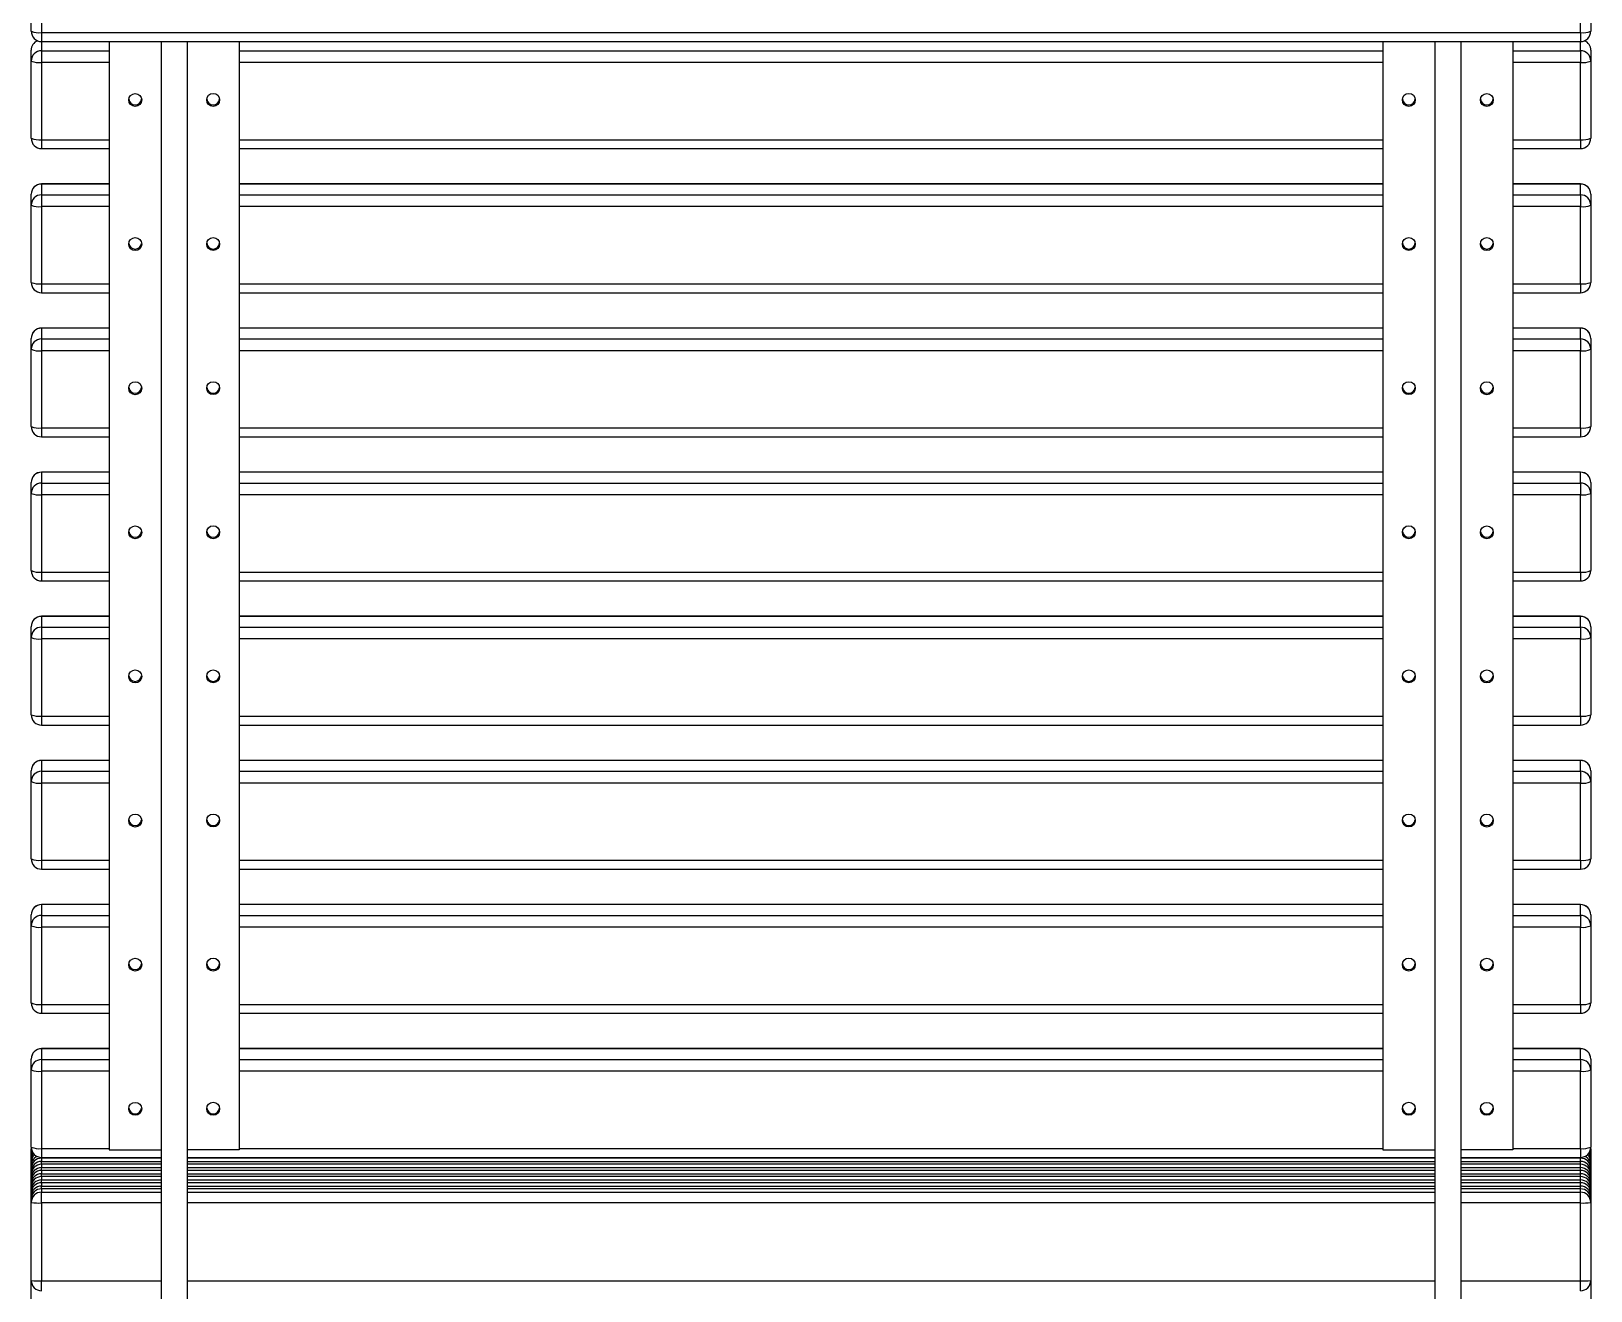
# Model space of a CAD drawing. Header units: millimetres. Extents: x 1508 to 7448, y -3239 to 961.
# Drawn here: x 2105 to 2705, y -2643 to -2159 of the extents above; entities that cross this region are included whole.
import ezdxf

# ---------------------------------------------------------------- set-up
doc = ezdxf.new("R2010")
doc.units = ezdxf.units.MM

# ---------------------------------------------------------------- blocks, each defined once
blk = doc.blocks.new('tyl')
for p, q in [((-1837.65, 722.11), (-1837.65, 751.82)), ((-1833.65, 751.26), (-1833.65, 721.55)), ((-1241.65, 721.55), (-1241.65, 751.26)), ((-1237.65, 751.82), (-1237.65, 722.11)), ((-1833.65, 721.55), (-1241.65, 721.55)), ((-1833.65, 721.55), (-1833.65, 718.11)), ((-1241.65, 721.55), (-1241.65, 718.11)), ((-1837.65, 710.63), (-1837.65, 714.79)), ((-1833.65, 718.11), (-1241.65, 718.11)), ((-1833.65, 718.11), (-1833.65, 714.59)), ((-1833.65, 714.59), (-1833.65, 710.07)), ((-1833.65, 714.59), (-1807.65, 714.59)), ((-1807.65, 718.11), (-1807.65, 291.6)), ((-1787.65, 718.11), (-1787.65, 192.1)), ((-1777.65, 718.11), (-1777.65, 192.1)), ((-1757.65, 718.11), (-1757.65, 291.6)), ((-1757.65, 714.59), (-1317.65, 714.59)), ((-1317.65, 718.11), (-1317.65, 291.6)), ((-1297.65, 718.11), (-1297.65, 192.1)), ((-1287.65, 718.11), (-1287.65, 192.1)), ((-1267.65, 718.11), (-1267.65, 291.6)), ((-1267.65, 714.59), (-1241.65, 714.59)), ((-1241.65, 714.59), (-1241.65, 718.11)), ((-1241.65, 714.59), (-1241.65, 710.07)), ((-1237.65, 714.79), (-1237.65, 710.63)), ((-1837.65, 680.92), (-1837.65, 710.63)), ((-1833.65, 710.07), (-1833.65, 680.36)), ((-1807.65, 710.07), (-1833.65, 710.07)), ((-1317.65, 710.07), (-1757.65, 710.07)), ((-1241.65, 710.07), (-1267.65, 710.07)), ((-1241.65, 680.36), (-1241.65, 710.07)), ((-1237.65, 710.63), (-1237.65, 680.92)), ((-1833.65, 680.36), (-1807.65, 680.36)), ((-1833.65, 680.36), (-1833.65, 676.92)), ((-1757.65, 680.36), (-1317.65, 680.36)), ((-1267.65, 680.36), (-1241.65, 680.36)), ((-1241.65, 680.36), (-1241.65, 676.92)), ((-1833.65, 676.92), (-1807.65, 676.92)), ((-1757.65, 676.92), (-1317.65, 676.92)), ((-1267.65, 676.92), (-1241.65, 676.92)), ((-1807.65, 663.33), (-1833.65, 663.33)), ((-1833.65, 663.33), (-1833.65, 663.29)), ((-1833.65, 663.29), (-1833.65, 659.13)), ((-1807.65, 663.29), (-1833.65, 663.29)), ((-1317.65, 663.33), (-1757.65, 663.33)), ((-1317.65, 663.29), (-1757.65, 663.29)), ((-1241.65, 663.33), (-1267.65, 663.33)), ((-1241.65, 663.29), (-1267.65, 663.29)), ((-1241.65, 663.33), (-1241.65, 663.29)), ((-1241.65, 659.13), (-1241.65, 663.29)), ((-1837.65, 655.17), (-1837.65, 659.33)), ((-1837.65, 625.46), (-1837.65, 655.17)), ((-1833.65, 659.13), (-1833.65, 654.62)), ((-1833.65, 659.13), (-1807.65, 659.13)), ((-1833.65, 654.62), (-1833.65, 624.91)), ((-1807.65, 654.62), (-1833.65, 654.62)), ((-1757.65, 659.13), (-1317.65, 659.13)), ((-1317.65, 654.62), (-1757.65, 654.62)), ((-1267.65, 659.13), (-1241.65, 659.13)), ((-1241.65, 654.62), (-1267.65, 654.62)), ((-1241.65, 659.13), (-1241.65, 654.62)), ((-1241.65, 624.91), (-1241.65, 654.62)), ((-1237.65, 659.33), (-1237.65, 655.17)), ((-1237.65, 655.17), (-1237.65, 625.46)), ((-1833.65, 624.91), (-1807.65, 624.91)), ((-1833.65, 624.91), (-1833.65, 621.46)), ((-1757.65, 624.91), (-1317.65, 624.91)), ((-1267.65, 624.91), (-1241.65, 624.91)), ((-1241.65, 624.91), (-1241.65, 621.46)), ((-1833.65, 621.46), (-1807.65, 621.46)), ((-1757.65, 621.46), (-1317.65, 621.46)), ((-1267.65, 621.46), (-1241.65, 621.46)), ((-1807.65, 607.87), (-1833.65, 607.87)), ((-1833.65, 607.87), (-1833.65, 607.84)), ((-1833.65, 607.84), (-1833.65, 603.67)), ((-1807.65, 607.84), (-1833.65, 607.84)), ((-1317.65, 607.87), (-1757.65, 607.87)), ((-1317.65, 607.84), (-1757.65, 607.84)), ((-1241.65, 607.87), (-1267.65, 607.87)), ((-1241.65, 607.84), (-1267.65, 607.84)), ((-1241.65, 607.87), (-1241.65, 607.84)), ((-1241.65, 603.67), (-1241.65, 607.84)), ((-1837.65, 599.71), (-1837.65, 603.87)), ((-1833.65, 603.67), (-1833.65, 599.16)), ((-1833.65, 603.67), (-1807.65, 603.67)), ((-1757.65, 603.67), (-1317.65, 603.67)), ((-1267.65, 603.67), (-1241.65, 603.67)), ((-1241.65, 603.67), (-1241.65, 599.16)), ((-1237.65, 603.87), (-1237.65, 599.71)), ((-1837.65, 570), (-1837.65, 599.71)), ((-1833.65, 599.16), (-1833.65, 569.45)), ((-1807.65, 599.16), (-1833.65, 599.16)), ((-1317.65, 599.16), (-1757.65, 599.16)), ((-1241.65, 599.16), (-1267.65, 599.16)), ((-1241.65, 569.45), (-1241.65, 599.16)), ((-1237.65, 599.71), (-1237.65, 570)), ((-1833.65, 569.45), (-1807.65, 569.45)), ((-1833.65, 569.45), (-1833.65, 566)), ((-1833.65, 566), (-1807.65, 566)), ((-1757.65, 569.45), (-1317.65, 569.45)), ((-1757.65, 566), (-1317.65, 566)), ((-1267.65, 569.45), (-1241.65, 569.45)), ((-1267.65, 566), (-1241.65, 566)), ((-1241.65, 569.45), (-1241.65, 566)), ((-1807.65, 552.42), (-1833.65, 552.42)), ((-1833.65, 552.42), (-1833.65, 552.38)), ((-1833.65, 552.38), (-1833.65, 548.21)), ((-1807.65, 552.38), (-1833.65, 552.38)), ((-1317.65, 552.42), (-1757.65, 552.42)), ((-1317.65, 552.38), (-1757.65, 552.38)), ((-1241.65, 552.42), (-1267.65, 552.42)), ((-1241.65, 552.38), (-1267.65, 552.38)), ((-1241.65, 552.42), (-1241.65, 552.38)), ((-1241.65, 548.21), (-1241.65, 552.38)), ((-1837.65, 544.25), (-1837.65, 548.42)), ((-1833.65, 548.21), (-1833.65, 543.7)), ((-1833.65, 548.21), (-1807.65, 548.21)), ((-1757.65, 548.21), (-1317.65, 548.21)), ((-1267.65, 548.21), (-1241.65, 548.21)), ((-1241.65, 548.21), (-1241.65, 543.7)), ((-1237.65, 548.42), (-1237.65, 544.25)), ((-1837.65, 514.54), (-1837.65, 544.25)), ((-1833.65, 543.7), (-1833.65, 513.99)), ((-1807.65, 543.7), (-1833.65, 543.7)), ((-1317.65, 543.7), (-1757.65, 543.7)), ((-1241.65, 543.7), (-1267.65, 543.7)), ((-1241.65, 513.99), (-1241.65, 543.7)), ((-1237.65, 544.25), (-1237.65, 514.54)), ((-1833.65, 513.99), (-1807.65, 513.99)), ((-1833.65, 513.99), (-1833.65, 510.54)), ((-1833.65, 510.54), (-1807.65, 510.54)), ((-1757.65, 513.99), (-1317.65, 513.99)), ((-1757.65, 510.54), (-1317.65, 510.54)), ((-1267.65, 513.99), (-1241.65, 513.99)), ((-1267.65, 510.54), (-1241.65, 510.54)), ((-1241.65, 513.99), (-1241.65, 510.54)), ((-1837.65, 488.79), (-1837.65, 492.96)), ((-1807.65, 496.96), (-1833.65, 496.96)), ((-1833.65, 496.96), (-1833.65, 496.92)), ((-1833.65, 496.92), (-1833.65, 492.76)), ((-1807.65, 496.92), (-1833.65, 496.92)), ((-1833.65, 492.76), (-1833.65, 488.24)), ((-1833.65, 492.76), (-1807.65, 492.76)), ((-1317.65, 496.96), (-1757.65, 496.96)), ((-1317.65, 496.92), (-1757.65, 496.92)), ((-1757.65, 492.76), (-1317.65, 492.76)), ((-1241.65, 496.96), (-1267.65, 496.96)), ((-1241.65, 496.92), (-1267.65, 496.92)), ((-1267.65, 492.76), (-1241.65, 492.76)), ((-1241.65, 496.96), (-1241.65, 496.92)), ((-1241.65, 492.76), (-1241.65, 496.92)), ((-1241.65, 492.76), (-1241.65, 488.24)), ((-1237.65, 492.96), (-1237.65, 488.79)), ((-1837.65, 459.08), (-1837.65, 488.79)), ((-1833.65, 488.24), (-1833.65, 458.53)), ((-1807.65, 488.24), (-1833.65, 488.24)), ((-1317.65, 488.24), (-1757.65, 488.24)), ((-1241.65, 488.24), (-1267.65, 488.24)), ((-1241.65, 458.53), (-1241.65, 488.24)), ((-1237.65, 488.79), (-1237.65, 459.08)), ((-1833.65, 458.53), (-1807.65, 458.53)), ((-1833.65, 458.53), (-1833.65, 455.08)), ((-1757.65, 458.53), (-1317.65, 458.53)), ((-1267.65, 458.53), (-1241.65, 458.53)), ((-1241.65, 458.53), (-1241.65, 455.08)), ((-1833.65, 455.08), (-1807.65, 455.08)), ((-1757.65, 455.08), (-1317.65, 455.08)), ((-1267.65, 455.08), (-1241.65, 455.08)), ((-1807.65, 441.5), (-1833.65, 441.5)), ((-1833.65, 441.5), (-1833.65, 441.46)), ((-1833.65, 441.46), (-1833.65, 437.3)), ((-1807.65, 441.46), (-1833.65, 441.46)), ((-1317.65, 441.5), (-1757.65, 441.5)), ((-1317.65, 441.46), (-1757.65, 441.46)), ((-1241.65, 441.5), (-1267.65, 441.5)), ((-1241.65, 441.46), (-1267.65, 441.46)), ((-1241.65, 441.5), (-1241.65, 441.46)), ((-1241.65, 437.3), (-1241.65, 441.46)), ((-1837.65, 433.34), (-1837.65, 437.5)), ((-1837.65, 403.63), (-1837.65, 433.34)), ((-1833.65, 437.3), (-1833.65, 432.78)), ((-1833.65, 437.3), (-1807.65, 437.3)), ((-1833.65, 432.78), (-1833.65, 403.07)), ((-1807.65, 432.78), (-1833.65, 432.78)), ((-1757.65, 437.3), (-1317.65, 437.3)), ((-1317.65, 432.78), (-1757.65, 432.78)), ((-1267.65, 437.3), (-1241.65, 437.3)), ((-1241.65, 432.78), (-1267.65, 432.78)), ((-1241.65, 437.3), (-1241.65, 432.78)), ((-1241.65, 403.07), (-1241.65, 432.78)), ((-1237.65, 437.5), (-1237.65, 433.34)), ((-1237.65, 433.34), (-1237.65, 403.63)), ((-1833.65, 403.07), (-1807.65, 403.07)), ((-1833.65, 403.07), (-1833.65, 399.63)), ((-1757.65, 403.07), (-1317.65, 403.07)), ((-1267.65, 403.07), (-1241.65, 403.07)), ((-1241.65, 403.07), (-1241.65, 399.63)), ((-1833.65, 399.63), (-1807.65, 399.63)), ((-1757.65, 399.63), (-1317.65, 399.63)), ((-1267.65, 399.63), (-1241.65, 399.63)), ((-1807.65, 386.04), (-1833.65, 386.04)), ((-1833.65, 386.04), (-1833.65, 386)), ((-1833.65, 386), (-1833.65, 381.84)), ((-1807.65, 386), (-1833.65, 386)), ((-1317.65, 386.04), (-1757.65, 386.04)), ((-1317.65, 386), (-1757.65, 386)), ((-1241.65, 386.04), (-1267.65, 386.04)), ((-1241.65, 386), (-1267.65, 386)), ((-1241.65, 386.04), (-1241.65, 386)), ((-1241.65, 381.84), (-1241.65, 386)), ((-1837.65, 377.88), (-1837.65, 382.04)), ((-1833.65, 381.84), (-1833.65, 377.32)), ((-1833.65, 381.84), (-1807.65, 381.84)), ((-1757.65, 381.84), (-1317.65, 381.84)), ((-1267.65, 381.84), (-1241.65, 381.84)), ((-1241.65, 381.84), (-1241.65, 377.32)), ((-1237.65, 382.04), (-1237.65, 377.88)), ((-1837.65, 348.17), (-1837.65, 377.88)), ((-1833.65, 377.32), (-1833.65, 347.61)), ((-1807.65, 377.32), (-1833.65, 377.32)), ((-1317.65, 377.32), (-1757.65, 377.32)), ((-1241.65, 377.32), (-1267.65, 377.32)), ((-1241.65, 347.61), (-1241.65, 377.32)), ((-1237.65, 377.88), (-1237.65, 348.17)), ((-1833.65, 347.61), (-1807.65, 347.61)), ((-1833.65, 347.61), (-1833.65, 344.17)), ((-1833.65, 344.17), (-1807.65, 344.17)), ((-1757.65, 347.61), (-1317.65, 347.61)), ((-1757.65, 344.17), (-1317.65, 344.17)), ((-1267.65, 347.61), (-1241.65, 347.61)), ((-1267.65, 344.17), (-1241.65, 344.17)), ((-1241.65, 347.61), (-1241.65, 344.17)), ((-1807.65, 330.58), (-1833.65, 330.58)), ((-1833.65, 330.58), (-1833.65, 330.54)), ((-1833.65, 330.54), (-1833.65, 326.38)), ((-1807.65, 330.54), (-1833.65, 330.54)), ((-1317.65, 330.58), (-1757.65, 330.58)), ((-1317.65, 330.54), (-1757.65, 330.54)), ((-1241.65, 330.58), (-1267.65, 330.58)), ((-1241.65, 330.54), (-1267.65, 330.54)), ((-1241.65, 330.58), (-1241.65, 330.54)), ((-1241.65, 326.38), (-1241.65, 330.54)), ((-1837.65, 322.42), (-1837.65, 326.58)), ((-1833.65, 326.38), (-1833.65, 321.86)), ((-1833.65, 326.38), (-1807.65, 326.38)), ((-1757.65, 326.38), (-1317.65, 326.38)), ((-1267.65, 326.38), (-1241.65, 326.38)), ((-1241.65, 326.38), (-1241.65, 321.86)), ((-1237.65, 326.58), (-1237.65, 322.42)), ((-1837.65, 292.71), (-1837.65, 322.42)), ((-1833.65, 321.86), (-1833.65, 292.15)), ((-1807.65, 321.86), (-1833.65, 321.86)), ((-1317.65, 321.86), (-1757.65, 321.86)), ((-1241.65, 321.86), (-1267.65, 321.86)), ((-1241.65, 292.15), (-1241.65, 321.86)), ((-1237.65, 322.42), (-1237.65, 292.71)), ((-1837.6, 292.11), (-1837.65, 291.5)), ((-1837.65, 291.5), (-1837.6, 292.11)), ((-1837.65, 290.24), (-1837.65, 291.5)), ((-1837.65, 289.18), (-1837.65, 290.24)), ((-1837.65, 287.91), (-1837.65, 289.18)), ((-1833.65, 292.15), (-1807.65, 292.15)), ((-1833.65, 292.15), (-1833.65, 288.71)), ((-1833.65, 288.71), (-1787.65, 288.71)), ((-1833.65, 288.45), (-1833.65, 288.71)), ((-1787.65, 288.45), (-1833.65, 288.45)), ((-1833.65, 288.45), (-1833.65, 287.18)), ((-1787.65, 288.45), (-1833.65, 288.45)), ((-1833.65, 288.45), (-1833.65, 288.45)), ((-1807.65, 291.6), (-1787.65, 291.6)), ((-1757.65, 291.6), (-1777.65, 291.6)), ((-1777.65, 288.71), (-1297.65, 288.71)), ((-1297.65, 288.45), (-1777.65, 288.45)), ((-1297.65, 288.45), (-1777.65, 288.45)), ((-1757.65, 292.15), (-1317.65, 292.15)), ((-1317.65, 291.6), (-1297.65, 291.6)), ((-1267.65, 291.6), (-1287.65, 291.6)), ((-1287.65, 288.71), (-1241.65, 288.71)), ((-1241.65, 288.45), (-1287.65, 288.45)), ((-1241.65, 288.45), (-1287.65, 288.45)), ((-1267.65, 292.15), (-1241.65, 292.15)), ((-1241.65, 292.15), (-1241.65, 288.71)), ((-1241.65, 288.45), (-1241.65, 288.71)), ((-1241.65, 287.18), (-1241.65, 288.45)), ((-1241.65, 288.45), (-1241.65, 288.45)), ((-1237.65, 291.5), (-1237.7, 292.11)), ((-1237.7, 292.11), (-1237.65, 291.5)), ((-1237.65, 291.5), (-1237.65, 290.24)), ((-1237.65, 290.24), (-1237.65, 289.18)), ((-1237.65, 289.18), (-1237.65, 287.91)), ((-1837.65, 286.82), (-1837.65, 287.91)), ((-1837.65, 285.55), (-1837.65, 286.82)), ((-1837.65, 284.45), (-1837.65, 285.55)), ((-1837.65, 283.18), (-1837.65, 284.45)), ((-1837.65, 282.09), (-1837.65, 283.18)), ((-1837.65, 280.82), (-1837.65, 282.09)), ((-1833.65, 286.09), (-1833.65, 287.18)), ((-1833.65, 287.18), (-1787.65, 287.18)), ((-1787.65, 286.09), (-1833.65, 286.09)), ((-1833.65, 286.08), (-1833.65, 286.09)), ((-1833.65, 286.08), (-1833.65, 284.82)), ((-1787.65, 286.08), (-1833.65, 286.08)), ((-1833.65, 283.72), (-1833.65, 284.82)), ((-1833.65, 284.82), (-1787.65, 284.82)), ((-1787.65, 283.72), (-1833.65, 283.72)), ((-1833.65, 283.72), (-1833.65, 282.45)), ((-1787.65, 283.72), (-1833.65, 283.72)), ((-1833.65, 283.72), (-1833.65, 283.72)), ((-1833.65, 281.36), (-1833.65, 282.45)), ((-1833.65, 282.45), (-1787.65, 282.45)), ((-1777.65, 287.18), (-1297.65, 287.18)), ((-1297.65, 286.09), (-1777.65, 286.09)), ((-1297.65, 286.08), (-1777.65, 286.08)), ((-1777.65, 284.82), (-1297.65, 284.82)), ((-1297.65, 283.72), (-1777.65, 283.72)), ((-1297.65, 283.72), (-1777.65, 283.72)), ((-1777.65, 282.45), (-1297.65, 282.45)), ((-1287.65, 287.18), (-1241.65, 287.18)), ((-1241.65, 286.09), (-1287.65, 286.09)), ((-1241.65, 286.08), (-1287.65, 286.08)), ((-1287.65, 284.82), (-1241.65, 284.82)), ((-1241.65, 283.72), (-1287.65, 283.72)), ((-1241.65, 283.72), (-1287.65, 283.72)), ((-1287.65, 282.45), (-1241.65, 282.45)), ((-1241.65, 286.09), (-1241.65, 287.18)), ((-1241.65, 286.08), (-1241.65, 286.09)), ((-1241.65, 284.82), (-1241.65, 286.08)), ((-1241.65, 283.72), (-1241.65, 284.82)), ((-1241.65, 282.45), (-1241.65, 283.72)), ((-1241.65, 283.72), (-1241.65, 283.72)), ((-1241.65, 281.36), (-1241.65, 282.45)), ((-1237.65, 287.91), (-1237.65, 286.82)), ((-1237.65, 286.82), (-1237.65, 285.55)), ((-1237.65, 285.55), (-1237.65, 284.45)), ((-1237.65, 284.45), (-1237.65, 283.18)), ((-1237.65, 283.18), (-1237.65, 282.09)), ((-1237.65, 282.09), (-1237.65, 280.82)), ((-1837.65, 279.72), (-1837.65, 280.82)), ((-1837.65, 278.45), (-1837.65, 279.72)), ((-1837.65, 277.36), (-1837.65, 278.45)), ((-1837.65, 276.09), (-1837.65, 277.36)), ((-1837.65, 274.99), (-1837.65, 276.09)), ((-1787.65, 281.36), (-1833.65, 281.36)), ((-1833.65, 281.35), (-1833.65, 281.36)), ((-1833.65, 281.35), (-1833.65, 280.09)), ((-1787.65, 281.35), (-1833.65, 281.35)), ((-1833.65, 278.99), (-1833.65, 280.09)), ((-1833.65, 280.09), (-1787.65, 280.09)), ((-1787.65, 278.99), (-1833.65, 278.99)), ((-1833.65, 278.99), (-1833.65, 277.72)), ((-1787.65, 278.99), (-1833.65, 278.99)), ((-1833.65, 278.99), (-1833.65, 278.99)), ((-1833.65, 276.63), (-1833.65, 277.72)), ((-1833.65, 277.72), (-1787.65, 277.72)), ((-1787.65, 276.63), (-1833.65, 276.63)), ((-1833.65, 276.62), (-1833.65, 276.63)), ((-1833.65, 276.62), (-1833.65, 275.36)), ((-1787.65, 276.62), (-1833.65, 276.62)), ((-1297.65, 281.36), (-1777.65, 281.36)), ((-1297.65, 281.35), (-1777.65, 281.35)), ((-1777.65, 280.09), (-1297.65, 280.09)), ((-1297.65, 278.99), (-1777.65, 278.99)), ((-1297.65, 278.99), (-1777.65, 278.99)), ((-1777.65, 277.72), (-1297.65, 277.72)), ((-1297.65, 276.63), (-1777.65, 276.63)), ((-1297.65, 276.62), (-1777.65, 276.62)), ((-1241.65, 281.36), (-1287.65, 281.36)), ((-1241.65, 281.35), (-1287.65, 281.35)), ((-1287.65, 280.09), (-1241.65, 280.09)), ((-1241.65, 278.99), (-1287.65, 278.99)), ((-1241.65, 278.99), (-1287.65, 278.99)), ((-1287.65, 277.72), (-1241.65, 277.72)), ((-1241.65, 276.63), (-1287.65, 276.63)), ((-1241.65, 276.62), (-1287.65, 276.62)), ((-1241.65, 281.35), (-1241.65, 281.36)), ((-1241.65, 280.09), (-1241.65, 281.35)), ((-1241.65, 278.99), (-1241.65, 280.09)), ((-1241.65, 277.72), (-1241.65, 278.99)), ((-1241.65, 278.99), (-1241.65, 278.99)), ((-1241.65, 276.63), (-1241.65, 277.72)), ((-1241.65, 276.62), (-1241.65, 276.63)), ((-1241.65, 275.36), (-1241.65, 276.62)), ((-1237.65, 280.82), (-1237.65, 279.72)), ((-1237.65, 279.72), (-1237.65, 278.45)), ((-1237.65, 278.45), (-1237.65, 277.36)), ((-1237.65, 277.36), (-1237.65, 276.09)), ((-1237.65, 276.09), (-1237.65, 274.99)), ((-1837.65, 273.73), (-1837.65, 274.99)), ((-1837.65, 272.63), (-1837.65, 273.73)), ((-1837.65, 271.36), (-1837.65, 272.63)), ((-1837.65, 241.39), (-1837.65, 271.36)), ((-1833.65, 271.19), (-1833.65, 275.36)), ((-1833.65, 275.36), (-1787.65, 275.36)), ((-1833.65, 271.19), (-1833.65, 241.22)), ((-1787.65, 271.19), (-1833.65, 271.19)), ((-1777.65, 275.36), (-1297.65, 275.36)), ((-1297.65, 271.19), (-1777.65, 271.19)), ((-1287.65, 275.36), (-1241.65, 275.36)), ((-1241.65, 271.19), (-1287.65, 271.19)), ((-1241.65, 271.19), (-1241.65, 275.36)), ((-1241.65, 241.22), (-1241.65, 271.19)), ((-1237.65, 274.99), (-1237.65, 273.73)), ((-1237.65, 273.73), (-1237.65, 272.63)), ((-1237.65, 272.63), (-1237.65, 271.36)), ((-1237.65, 271.36), (-1237.65, 241.39)), ((-1837.65, 212.61), (-1837.65, 241.39)), ((-1833.65, 241.22), (-1787.65, 241.22)), ((-1833.65, 237.39), (-1833.65, 241.22)), ((-1777.65, 241.22), (-1297.65, 241.22)), ((-1287.65, 241.22), (-1241.65, 241.22)), ((-1241.65, 237.39), (-1241.65, 241.22)), ((-1237.65, 241.39), (-1237.65, 212.61))]:
    blk.add_line(p, q)
at = {"flags": 128}
for points in [[(-1837.65, 290.24), (-1837.57, 291.02), (-1837.45, 291.47)], [(-1837.65, 290.24), (-1837.57, 290.2), (-1837.52, 290.19)], [(-1237.85, 291.47), (-1237.73, 291.02), (-1237.65, 290.24)], [(-1237.78, 290.19), (-1237.73, 290.2), (-1237.65, 290.24)], [(-1837.51, 287.87), (-1837.57, 287.88), (-1837.65, 287.91)], [(-1837.51, 285.5), (-1837.57, 285.52), (-1837.65, 285.55)], [(-1837.51, 283.14), (-1837.57, 283.15), (-1837.65, 283.18)], [(-1237.79, 287.87), (-1237.73, 287.88), (-1237.65, 287.91)], [(-1237.79, 285.5), (-1237.73, 285.52), (-1237.65, 285.55)], [(-1237.79, 283.14), (-1237.73, 283.15), (-1237.65, 283.18)], [(-1837.51, 280.78), (-1837.57, 280.79), (-1837.65, 280.82)], [(-1837.51, 278.41), (-1837.57, 278.42), (-1837.65, 278.45)], [(-1837.51, 276.05), (-1837.57, 276.06), (-1837.65, 276.09)], [(-1237.79, 280.78), (-1237.73, 280.79), (-1237.65, 280.82)], [(-1237.79, 278.41), (-1237.73, 278.42), (-1237.65, 278.45)], [(-1237.79, 276.05), (-1237.73, 276.06), (-1237.65, 276.09)], [(-1837.51, 273.68), (-1837.57, 273.69), (-1837.65, 273.73)], [(-1237.79, 273.68), (-1237.73, 273.69), (-1237.65, 273.73)]]:
    blk.add_lwpolyline(points, dxfattribs=at)
for centre in [(-1797.64, 695.64), (-1767.64, 695.67), (-1307.66, 695.67), (-1277.66, 695.64), (-1797.64, 640.18), (-1767.64, 640.21), (-1307.66, 640.21), (-1277.66, 640.18), (-1797.64, 584.72), (-1767.64, 584.75), (-1307.66, 584.75), (-1277.66, 584.72), (-1797.64, 529.26), (-1767.64, 529.29), (-1307.66, 529.29), (-1277.66, 529.26), (-1797.64, 473.8), (-1767.64, 473.84), (-1307.66, 473.84), (-1277.66, 473.8), (-1797.64, 418.35), (-1767.64, 418.38), (-1307.66, 418.38), (-1277.66, 418.35), (-1797.64, 362.89), (-1767.64, 362.92), (-1307.66, 362.92), (-1277.66, 362.89), (-1797.64, 307.43), (-1767.64, 307.46), (-1307.66, 307.46), (-1277.66, 307.43)]:
    blk.add_circle(centre, 2.49)
for centre, radius, start, end in [((-1833.65, 722.11), 4, 180, 270), ((-1834.63, 729.18), 7.69, 246.87284, 277.33011), ((-1241.65, 722.11), 4, 270, 0), ((-1240.67, 729.18), 7.69, 262.66989, 293.12716), ((-1833.65, 714.79), 4, 113.86588, 180), ((-1833.69, 714.78), 3.96, 112.86023, 179.85578), ((-1833.67, 710.61), 3.98, 89.72297, 179.72026), ((-1241.63, 710.61), 3.98, 0.27974, 90.27703), ((-1241.61, 714.78), 3.96, 0.14422, 67.13977), ((-1241.65, 714.79), 4, 0, 66.13412), ((-1834.63, 717.7), 7.69, 246.87284, 277.33011), ((-1240.67, 717.7), 7.69, 262.66989, 293.12716), ((-1797.65, 696.23), 2.5, 186.87992, 353.12008), ((-1767.66, 696.22), 2.49, 186.73235, 270.25538), ((-1767.64, 696.22), 2.49, 269.74462, 353.26765), ((-1307.66, 696.22), 2.49, 186.73235, 270.25538), ((-1307.64, 696.22), 2.49, 269.74462, 353.26765), ((-1277.65, 696.23), 2.5, 186.87992, 353.12008), ((-1833.65, 680.92), 4, 180, 270), ((-1834.63, 687.99), 7.69, 246.87284, 277.33011), ((-1241.65, 680.92), 4, 270, 0), ((-1240.67, 687.99), 7.69, 262.66989, 293.12716), ((-1833.65, 659.33), 4, 90, 180), ((-1833.67, 659.31), 3.98, 89.72297, 179.72026), ((-1241.65, 659.33), 4, 0, 90), ((-1241.63, 659.31), 3.98, 0.27974, 90.27703), ((-1833.67, 655.15), 3.98, 89.72297, 179.72026), ((-1834.63, 662.24), 7.69, 246.87284, 277.33011), ((-1241.63, 655.15), 3.98, 0.27974, 90.27703), ((-1240.67, 662.24), 7.69, 262.66989, 293.12716), ((-1797.65, 640.77), 2.5, 186.87992, 353.12008), ((-1767.66, 640.77), 2.49, 186.73235, 270.25538), ((-1767.64, 640.77), 2.49, 269.74462, 353.26765), ((-1307.66, 640.77), 2.49, 186.73235, 270.25538), ((-1307.64, 640.77), 2.49, 269.74462, 353.26765), ((-1277.65, 640.77), 2.5, 186.87992, 353.12008), ((-1833.65, 625.46), 4, 180, 270), ((-1834.63, 632.53), 7.69, 246.87284, 277.33011), ((-1241.65, 625.46), 4, 270, 0), ((-1240.67, 632.53), 7.69, 262.66989, 293.12716), ((-1833.65, 603.87), 4, 90, 180), ((-1833.67, 603.85), 3.98, 89.72297, 179.72026), ((-1241.65, 603.87), 4, 0, 90), ((-1241.63, 603.85), 3.98, 0.27974, 90.27703), ((-1833.67, 599.69), 3.98, 89.72297, 179.72026), ((-1241.63, 599.69), 3.98, 0.27974, 90.27703), ((-1834.63, 606.78), 7.69, 246.87284, 277.33011), ((-1240.67, 606.78), 7.69, 262.66989, 293.12716), ((-1797.65, 585.31), 2.5, 186.87992, 353.12008), ((-1767.66, 585.31), 2.49, 186.73235, 270.25538), ((-1767.64, 585.31), 2.49, 269.74462, 353.26765), ((-1307.66, 585.31), 2.49, 186.73235, 270.25538), ((-1307.64, 585.31), 2.49, 269.74462, 353.26765), ((-1277.65, 585.31), 2.5, 186.87992, 353.12008), ((-1833.65, 570), 4, 180, 270), ((-1834.63, 577.07), 7.69, 246.87284, 277.33011), ((-1241.65, 570), 4, 270, 0), ((-1240.67, 577.07), 7.69, 262.66989, 293.12716), ((-1833.65, 548.42), 4, 90, 180), ((-1833.67, 548.4), 3.98, 89.72297, 179.72026), ((-1241.65, 548.42), 4, 0, 90), ((-1241.63, 548.4), 3.98, 0.27974, 90.27703), ((-1833.67, 544.23), 3.98, 89.72297, 179.72026), ((-1241.63, 544.23), 3.98, 0.27974, 90.27703), ((-1834.63, 551.32), 7.69, 246.87284, 277.33011), ((-1240.67, 551.32), 7.69, 262.66989, 293.12716), ((-1797.65, 529.86), 2.5, 186.87992, 353.12008), ((-1767.66, 529.85), 2.49, 186.73235, 270.25538), ((-1767.64, 529.85), 2.49, 269.74462, 353.26765), ((-1307.66, 529.85), 2.49, 186.73235, 270.25538), ((-1307.64, 529.85), 2.49, 269.74462, 353.26765), ((-1277.65, 529.86), 2.5, 186.87992, 353.12008), ((-1833.65, 514.54), 4, 180, 270), ((-1834.63, 521.61), 7.69, 246.87284, 277.33011), ((-1241.65, 514.54), 4, 270, 0), ((-1240.67, 521.61), 7.69, 262.66989, 293.12716), ((-1833.65, 492.96), 4, 90, 180), ((-1833.67, 492.94), 3.98, 89.72297, 179.72026), ((-1833.67, 488.78), 3.98, 89.72297, 179.72026), ((-1241.65, 492.96), 4, 0, 90), ((-1241.63, 492.94), 3.98, 0.27974, 90.27703), ((-1241.63, 488.78), 3.98, 0.27974, 90.27703), ((-1834.63, 495.86), 7.69, 246.87284, 277.33011), ((-1240.67, 495.86), 7.69, 262.66989, 293.12716), ((-1797.65, 474.4), 2.5, 186.87992, 353.12008), ((-1767.66, 474.39), 2.49, 186.73235, 270.25538), ((-1767.64, 474.39), 2.49, 269.74462, 353.26765), ((-1307.66, 474.39), 2.49, 186.73235, 270.25538), ((-1307.64, 474.39), 2.49, 269.74462, 353.26765), ((-1277.65, 474.4), 2.5, 186.87992, 353.12008), ((-1833.65, 459.08), 4, 180, 270), ((-1834.63, 466.15), 7.69, 246.87284, 277.33011), ((-1241.65, 459.08), 4, 270, 0), ((-1240.67, 466.15), 7.69, 262.66989, 293.12716), ((-1833.65, 437.5), 4, 90, 180), ((-1833.67, 437.48), 3.98, 89.72297, 179.72026), ((-1241.65, 437.5), 4, 0, 90), ((-1241.63, 437.48), 3.98, 0.27974, 90.27703), ((-1833.67, 433.32), 3.98, 89.72297, 179.72026), ((-1834.63, 440.41), 7.69, 246.87284, 277.33011), ((-1241.63, 433.32), 3.98, 0.27974, 90.27703), ((-1240.67, 440.41), 7.69, 262.66989, 293.12716), ((-1797.65, 418.94), 2.5, 186.87992, 353.12008), ((-1767.66, 418.93), 2.49, 186.73235, 270.25538), ((-1767.64, 418.93), 2.49, 269.74462, 353.26765), ((-1307.66, 418.93), 2.49, 186.73235, 270.25538), ((-1307.64, 418.93), 2.49, 269.74462, 353.26765), ((-1277.65, 418.94), 2.5, 186.87992, 353.12008), ((-1833.65, 403.63), 4, 180, 270), ((-1834.63, 410.7), 7.69, 246.87284, 277.33011), ((-1241.65, 403.63), 4, 270, 0), ((-1240.67, 410.7), 7.69, 262.66989, 293.12716), ((-1833.65, 382.04), 4, 90, 180), ((-1833.67, 382.02), 3.98, 89.72297, 179.72026), ((-1241.65, 382.04), 4, 0, 90), ((-1241.63, 382.02), 3.98, 0.27974, 90.27703), ((-1833.67, 377.86), 3.98, 89.72297, 179.72026), ((-1241.63, 377.86), 3.98, 0.27974, 90.27703), ((-1834.63, 384.95), 7.69, 246.87284, 277.33011), ((-1240.67, 384.95), 7.69, 262.66989, 293.12716), ((-1797.65, 363.48), 2.5, 186.87992, 353.12008), ((-1767.66, 363.47), 2.49, 186.73235, 270.25538), ((-1767.64, 363.47), 2.49, 269.74462, 353.26765), ((-1307.66, 363.47), 2.49, 186.73235, 270.25538), ((-1307.64, 363.47), 2.49, 269.74462, 353.26765), ((-1277.65, 363.48), 2.5, 186.87992, 353.12008), ((-1833.65, 348.17), 4, 180, 270), ((-1834.63, 355.24), 7.69, 246.87284, 277.33011), ((-1241.65, 348.17), 4, 270, 0), ((-1240.67, 355.24), 7.69, 262.66989, 293.12716), ((-1833.65, 326.58), 4, 90, 180), ((-1833.67, 326.56), 3.98, 89.72297, 179.72026), ((-1241.65, 326.58), 4, 0, 90), ((-1241.63, 326.56), 3.98, 0.27974, 90.27703), ((-1833.67, 322.4), 3.98, 89.72297, 179.72026), ((-1241.63, 322.4), 3.98, 0.27974, 90.27703), ((-1834.63, 329.49), 7.69, 246.87284, 277.33011), ((-1240.67, 329.49), 7.69, 262.66989, 293.12716), ((-1797.65, 308.02), 2.5, 186.87992, 353.12008), ((-1767.66, 308.01), 2.49, 186.73235, 270.25538), ((-1767.64, 308.01), 2.49, 269.74462, 353.26765), ((-1307.66, 308.01), 2.49, 186.73235, 270.25538), ((-1307.64, 308.01), 2.49, 269.74462, 353.26765), ((-1277.65, 308.02), 2.5, 186.87992, 353.12008), ((-1833.65, 292.71), 4, 180, 270), ((-1834.63, 299.78), 7.69, 246.87284, 277.33011), ((-1833.65, 289.18), 4, 153.82538, 180), ((-1833.66, 289.18), 3.99, 153.79156, 179.9987), ((-1833.66, 287.91), 3.99, 143.12215, 179.99672), ((-1833.65, 286.82), 4, 132.54892, 180), ((-1833.66, 286.82), 3.99, 132.48936, 179.99401), ((-1833.65, 285.55), 4, 116.39991, 179.98768), ((-1833.65, 284.45), 4, 90, 180), ((-1833.65, 284.45), 4, 89.97445, 179.97442), ((-1241.65, 292.71), 4, 270, 0), ((-1240.67, 299.78), 7.69, 262.66989, 293.12716), ((-1241.65, 284.45), 4, 0, 90), ((-1241.65, 284.45), 4, 0.02558, 90.02555), ((-1241.65, 285.55), 4, 0.01232, 63.60009), ((-1241.65, 286.82), 4, 0, 47.45108), ((-1241.65, 286.82), 4, 0.00705, 47.50958), ((-1241.64, 287.91), 3.99, 0.00328, 36.87785), ((-1241.65, 289.18), 4, 0, 26.1746), ((-1241.64, 289.18), 3.99, 0.0013, 26.20844), ((-1833.65, 283.18), 4, 89.97445, 179.97442), ((-1833.65, 282.09), 4, 90, 180), ((-1833.65, 282.08), 4, 89.97445, 179.97442), ((-1833.65, 280.82), 4, 89.97445, 179.97442), ((-1833.65, 279.72), 4, 90, 180), ((-1833.65, 279.72), 4, 89.97445, 179.97442), ((-1833.65, 278.45), 4, 89.97445, 179.97442), ((-1241.65, 283.18), 4, 0.02558, 90.02555), ((-1241.65, 282.09), 4, 0, 90), ((-1241.65, 282.08), 4, 0.02558, 90.02555), ((-1241.65, 280.82), 4, 0.02558, 90.02555), ((-1241.65, 279.72), 4, 0, 90), ((-1241.65, 279.72), 4, 0.02558, 90.02555), ((-1241.65, 278.45), 4, 0.02558, 90.02555), ((-1833.65, 277.36), 4, 90, 180), ((-1833.65, 277.36), 4, 89.97445, 179.97442), ((-1833.65, 276.09), 4, 89.97445, 179.97442), ((-1833.65, 274.99), 4, 90, 180), ((-1833.65, 274.99), 4, 89.97445, 179.97442), ((-1833.65, 273.72), 4, 89.97445, 179.97442), ((-1833.65, 272.63), 4, 90, 180), ((-1833.65, 272.63), 4, 89.97445, 179.97442), ((-1241.65, 277.36), 4, 0, 90), ((-1241.65, 277.36), 4, 0.02558, 90.02555), ((-1241.65, 276.09), 4, 0.02558, 90.02555), ((-1241.65, 274.99), 4, 0, 90), ((-1241.65, 274.99), 4, 0.02558, 90.02555), ((-1241.65, 273.72), 4, 0.02558, 90.02555), ((-1241.65, 272.63), 4, 0, 90), ((-1241.65, 272.63), 4, 0.02558, 90.02555), ((-1833.65, 271.36), 4, 89.97445, 179.97442), ((-1834.65, 295), 23.83, 262.76308, 272.40088), ((-1241.65, 271.36), 4, 0.02558, 90.02555), ((-1240.65, 295), 23.83, 267.59912, 277.23692), ((-1833.65, 241.39), 4, 180, 270), ((-1834.65, 265.03), 23.83, 262.76308, 272.40088), ((-1241.65, 241.39), 4, 270, 0), ((-1240.65, 265.03), 23.83, 267.59912, 277.23692)]:
    blk.add_arc(centre, radius, start, end)

msp = doc.modelspace()

# ---------------------------------------------------------------- block references
msp.add_blockref('tyl', (3942.98, -2880.67))

doc.saveas('drawing.dxf')
